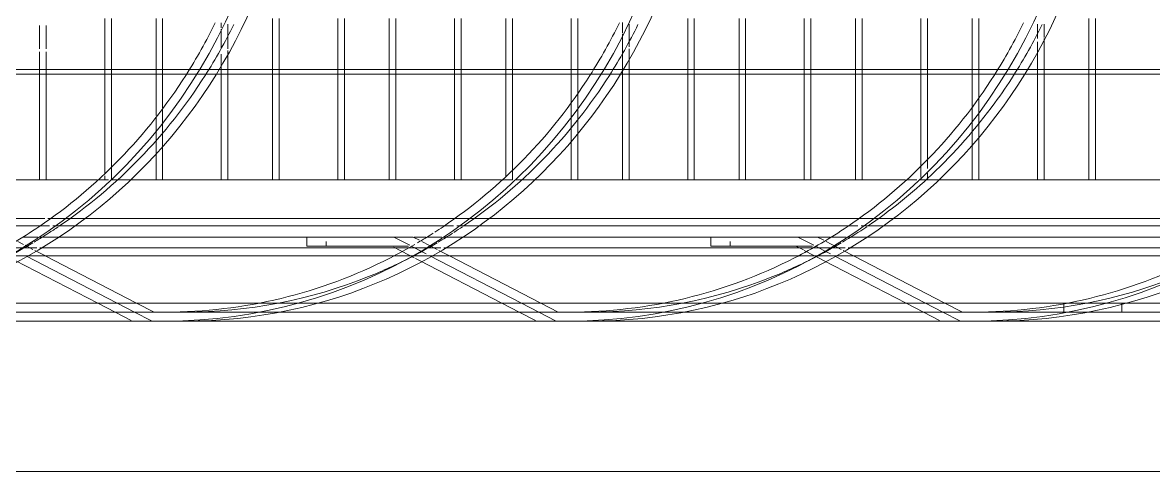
# Model space of a CAD drawing. Header units: millimetres. Extents: x 1606 to 178479, y -4237 to 231581.
# Drawn here: x 133780 to 134533, y 215450 to 215749 of the extents above; entities that cross this region are included whole.
import ezdxf

# ---------------------------------------------------------------- set-up
doc = ezdxf.new("R2010")
doc.units = ezdxf.units.MM
doc.linetypes.add('_SGE_Grid Line', pattern=[13000, 12000, -500, 0, -500])
for name, color, linetype, lineweight in [('0-1', 7, 'Continuous', 5), ('A-WALL-1', 253, 'Continuous', 18), ('A-WALL-2', 9, 'Continuous', 9), ('A-WALL-3', 113, 'Continuous', 20), ('Q-SPCQ-1', 9, 'Continuous', 9), ('Q-SPCQ-3', 91, 'Continuous', 9), ('S-GRID-1', 1, '_SGE_Grid Line', 13)]:
    doc.layers.add(name, color=color, linetype=linetype, lineweight=lineweight)

# ---------------------------------------------------------------- blocks, each defined once
blk = doc.blocks.new('xLadderBody - 75 deg-8302328-WAREHOUSE SLAB PLAN')
at = {"layer": 'Q-SPCQ-3'}
for p, q in [((188.89, 1448.48), (188.89, 1697.92)), ((192.18, 1697.52), (192.18, 1446.51)), ((344.5, 1510.73), (344.5, 1696.5)), ((350.5, 1512.97), (350.5, 1696.5)), ((356.5, 1696.5), (356.5, 1427.33)), ((350.5, 1683.56), (350.5, 1500.03)), ((350.5, 1683.56), (350.5, 1489.72)), ((356.5, 1427.33), (356.5, 1683.56)), ((344.5, 1657.86), (344.5, 1510.73)), ((350.5, 1644.92), (350.5, 1489.72)), ((262.5, 1638.02), (262.5, 1390.99)), ((288.1, 1605.28), (288.1, 1358.62)), ((293.12, 1352.21), (293.12, 1600.02)), ((300.5, 1342.76), (300.5, 1587.77)), ((300.5, 1587.77), (300.5, 1342.76)), ((307.63, 1330.65), (307.63, 1573.93)), ((312.99, 1566.77), (312.99, 1320.26)), ((262.5, 1529.63), (262.5, 1534.36)), ((262.5, 1496.57), (262.5, 1533.48)), ((262.5, 1533.48), (262.5, 1493.12)), ((262.5, 1524.16), (262.5, 1529.63)), ((262.5, 1518.25), (262.5, 1524.16)), ((262.5, 1512.22), (262.5, 1518.25)), ((262.5, 1506.39), (262.5, 1512.22)), ((262.5, 1501.08), (262.5, 1506.39)), ((344.5, 1512.97), (350.5, 1512.97)), ((344.5, 1476.6), (344.5, 1510.73)), ((344.5, 1476.6), (344.5, 1510.73)), ((344.5, 1510.73), (344.5, 1476.6)), ((344.5, 1502.06), (344.5, 1510.73)), ((350.5, 1489.72), (350.5, 1512.97)), ((350.5, 1512.97), (350.5, 1489.72)), ((350.5, 1512.97), (350.5, 1500.03)), ((262.5, 1493.12), (262.5, 1501.08)), ((350.5, 1500.03), (350.5, 1489.72)), ((350.5, 1500.03), (350.5, 1489.72)), ((192.18, 1495.29), (155.06, 1495.29)), ((262.5, 1495.29), (192.18, 1495.29)), ((262.5, 1490.89), (262.5, 1493.12)), ((344.5, 1476.6), (344.5, 1497.79)), ((192.18, 1490.89), (155.06, 1490.89)), ((262.5, 1490.89), (192.18, 1490.89)), ((262.5, 1490.89), (262.5, 1461.11)), ((350.5, 1406.72), (350.5, 1489.72)), ((350.5, 1489.72), (350.5, 1393.78)), ((350.5, 1489.72), (350.5, 1474.34)), ((350.5, 1489.72), (350.5, 1375.75)), ((350.5, 1489.72), (350.5, 1414.39)), ((350.5, 1489.72), (350.5, 1230.86)), ((344.5, 1241.56), (344.5, 1476.6)), ((344.5, 1476.6), (344.5, 1241.56)), ((344.5, 1241.56), (344.5, 1476.6)), ((344.5, 1474.34), (344.5, 1241.56)), ((350.5, 1474.34), (344.97, 1474.34)), ((350.5, 1474.34), (350.5, 1461.4)), ((158.91, 1461.11), (167.76, 1461.11)), ((168.4, 1461.11), (192.18, 1461.11)), ((192.18, 1461.11), (262.5, 1461.11)), ((262.5, 1461.11), (262.5, 1456.71)), ((262.5, 1418.93), (262.5, 1461.11)), ((262.5, 1461.11), (262.5, 1415.47)), ((350.5, 1461.4), (350.5, 1220.55)), ((168.34, 1456.71), (158.91, 1456.71)), ((175.12, 1456.71), (170.6, 1456.71)), ((192.18, 1456.71), (175.25, 1456.71)), ((262.5, 1456.71), (192.18, 1456.71)), ((262.5, 1446.51), (262.5, 1456.71)), ((188.89, 1428.75), (188.89, 1448.48)), ((192.18, 1446.51), (192.18, 1428.35)), ((262.5, 1413.25), (262.5, 1446.51)), ((188.89, 1179.31), (188.89, 1428.75)), ((192.18, 1428.35), (192.18, 1177.34)), ((350.5, 1243.8), (350.5, 1427.33)), ((356.5, 1414.39), (356.5, 1427.33)), ((356.5, 1427.33), (356.5, 1158.16)), ((356.5, 1427.33), (356.5, 1405.35)), ((356.5, 1392.41), (356.5, 1427.33)), ((192.18, 1417.65), (155.06, 1417.65)), ((207.45, 1417.65), (192.18, 1417.65)), ((232.23, 1417.65), (207.45, 1417.65)), ((262.5, 1417.65), (232.23, 1417.65)), ((192.18, 1413.25), (155.06, 1413.25)), ((213.66, 1413.25), (192.18, 1413.25)), ((237.22, 1413.25), (214.16, 1413.25)), ((262.5, 1413.25), (237.22, 1413.25)), ((262.5, 1413.25), (262.5, 1390.99)), ((350.5, 1414.39), (350.5, 1230.86)), ((350.5, 1414.39), (350.5, 1220.55)), ((356.5, 1158.16), (356.5, 1414.39)), ((344.5, 1395.13), (350.5, 1406.72)), ((350.5, 1406.72), (350.5, 1393.78)), ((356.31, 1404.98), (350.51, 1393.78)), ((356.5, 1405.35), (356.5, 1392.41)), ((312.99, 1334.26), (344.5, 1395.13)), ((350.5, 1393.78), (344.5, 1382.19)), ((350.5, 1393.76), (344.5, 1382.17)), ((262.5, 1390.99), (262.5, 1378.3)), ((262.5, 1390.99), (262.5, 1383.47)), ((350.5, 1380.82), (356.03, 1391.5)), ((155.06, 1383.47), (192.18, 1383.47)), ((192.18, 1379.07), (155.06, 1379.07)), ((192.18, 1383.47), (247.48, 1383.47)), ((252.47, 1379.07), (192.18, 1379.07)), ((247.48, 1383.47), (254.89, 1383.47)), ((260.91, 1379.07), (252.47, 1379.07)), ((258, 1383.47), (262.5, 1383.47)), ((262.5, 1383.47), (262.5, 1379.07)), ((262.5, 1379.07), (262.5, 1383.47)), ((262.5, 1383.47), (262.5, 1379.07)), ((344.5, 1382.19), (312.99, 1321.32)), ((344.5, 1382.17), (312.99, 1321.3)), ((344.5, 1369.23), (350.5, 1380.82)), ((262.5, 1376.36), (262.5, 1369.61)), ((262.5, 1369.64), (262.5, 1374.34)), ((262.5, 1369.61), (262.5, 1374.34)), ((262.5, 1374.34), (262.5, 1369.61)), ((350.5, 1375.75), (350.5, 1220.55)), ((262.5, 1335.6), (262.5, 1368.85)), ((262.5, 1341.28), (262.5, 1368.85)), ((262.5, 1368.85), (262.5, 1121.82)), ((262.5, 1368.85), (262.5, 1337.82)), ((316.06, 1314.29), (344.5, 1369.23)), ((288.1, 1358.62), (288.1, 1336.11)), ((293.12, 1339.26), (293.12, 1352.21)), ((300.5, 1330.67), (300.5, 1342.76)), ((300.5, 1342.76), (300.5, 1330.67)), ((192.18, 1340), (155.06, 1340)), ((192.18, 1335.6), (155.06, 1335.6)), ((262.5, 1340), (192.18, 1340)), ((262.5, 1335.6), (192.18, 1335.6)), ((262.5, 1335.6), (262.5, 1305.82)), ((288.1, 1336.11), (288.1, 1089.45)), ((293.12, 1330.84), (293.12, 1337.1)), ((309.37, 1327.27), (312.99, 1334.26)), ((293.12, 1083.03), (293.12, 1330.84)), ((300.5, 1319.54), (300.5, 1329.26)), ((300.5, 1329.26), (300.5, 1319.54)), ((303.54, 1316.01), (308.73, 1326.03)), ((307.63, 1304.76), (307.63, 1328.65)), ((300.5, 1310.13), (300.5, 1318.6)), ((300.5, 1318.6), (300.5, 1310.13)), ((311.73, 1318.89), (309.37, 1314.33)), ((311.74, 1318.88), (309.38, 1314.32)), ((312.99, 1320.26), (312.99, 1297.6)), ((300.5, 1310.13), (302.69, 1314.35)), ((309.22, 1314.04), (306.89, 1309.54)), ((309.22, 1314.02), (306.9, 1309.53)), ((312.99, 1308.36), (316.06, 1314.29)), ((155.06, 1305.82), (192.18, 1305.82)), ((192.18, 1305.82), (262.5, 1305.82)), ((262.5, 1305.82), (262.5, 1301.42)), ((262.5, 1287.57), (262.5, 1305.82)), ((262.5, 1305.82), (262.5, 1287.57)), ((300.5, 1304.33), (300.5, 1310.13)), ((300.5, 1310.13), (300.5, 1297.19)), ((300.5, 1291.39), (300.5, 1310.13)), ((300.5, 1310.13), (300.5, 1239.23)), ((306.03, 1307.87), (300.5, 1297.19)), ((300.5, 1252.17), (300.5, 1304.33)), ((306.5, 1306.96), (306.5, 1252.17)), ((306.5, 1306.96), (306.5, 1295.82)), ((307.63, 1061.48), (307.63, 1304.76)), ((309.38, 1301.38), (312.72, 1307.84)), ((192.18, 1301.42), (155.06, 1301.42)), ((262.5, 1301.42), (192.18, 1301.42)), ((262.5, 1291.22), (262.5, 1301.42)), ((300.5, 1297.19), (300.5, 1291.39)), ((306.5, 1295.82), (309.13, 1300.9)), ((306.5, 1239.23), (306.5, 1295.82)), ((312.99, 1297.6), (312.99, 1051.08)), ((262.5, 1285.31), (262.5, 1291.22)), ((300.5, 1291.39), (300.5, 1239.23)), ((300.5, 1073.59), (300.5, 1291.39)), ((262.5, 1279.28), (262.5, 1285.31)), ((262.5, 1263.64), (262.5, 1285.31)), ((262.5, 1285.31), (262.5, 1260.18)), ((262.5, 1273.45), (262.5, 1279.28)), ((262.5, 1257.95), (262.5, 1273.45)), ((192.18, 1262.35), (155.06, 1262.35)), ((192.18, 1257.95), (155.06, 1257.95)), ((262.5, 1262.35), (192.18, 1262.35)), ((262.5, 1257.95), (192.18, 1257.95)), ((262.5, 1257.95), (262.5, 1228.17)), ((300.5, 1252.17), (300.5, 1239.23)), ((306.5, 1252.17), (303.54, 1252.17)), ((306.5, 1252.17), (306.5, 1239.23)), ((350.5, 1220.55), (350.5, 1243.8)), ((300.5, 1239.23), (306.5, 1239.23)), ((300.5, 1239.23), (300.5, 1073.59)), ((344.5, 1207.43), (344.5, 1241.56)), ((344.5, 1241.56), (344.5, 1207.43)), ((344.5, 1232.88), (344.5, 1241.56)), ((344.5, 1241.56), (344.5, 1207.43)), ((155.06, 1228.17), (192.18, 1228.17)), ((192.18, 1228.17), (262.5, 1228.17)), ((262.5, 1228.17), (262.5, 1223.77)), ((262.5, 1185.99), (262.5, 1228.17)), ((262.5, 1228.17), (262.5, 1182.53)), ((344.5, 1207.43), (344.5, 1228.62)), ((350.5, 1230.86), (350.5, 1220.55)), ((350.5, 1230.86), (350.5, 1220.55)), ((192.18, 1223.77), (155.06, 1223.77)), ((262.5, 1223.77), (192.18, 1223.77)), ((262.5, 1180.31), (262.5, 1223.77)), ((350.5, 1137.55), (350.5, 1220.55)), ((350.5, 1220.55), (350.5, 1124.61)), ((350.5, 1220.55), (350.5, 1106.58)), ((350.5, 1220.55), (350.5, 1145.22)), ((350.5, 1220.55), (350.5, 1192.22)), ((350.5, 1220.55), (350.5, 961.69)), ((344.5, 972.39), (344.5, 1207.43)), ((344.5, 1207.43), (344.5, 972.39)), ((344.5, 972.39), (344.5, 1207.43)), ((344.5, 1207.43), (344.5, 972.39)), ((350.5, 1192.22), (350.5, 951.38)), ((174.01, 1184.71), (158.91, 1184.71)), ((179.85, 1184.71), (175.25, 1184.71)), ((192.18, 1184.71), (179.85, 1184.71)), ((262.5, 1184.71), (192.18, 1184.71)), ((164.76, 1180.31), (157.76, 1180.31)), ((187.21, 1180.31), (165.57, 1180.31)), ((192.18, 1180.31), (187.21, 1180.31)), ((188.89, 1159.58), (188.89, 1179.31)), ((262.5, 1180.31), (192.18, 1180.31)), ((192.18, 1177.34), (192.18, 1159.17)), ((262.5, 1180.31), (262.5, 1150.53)), ((188.89, 910.13), (188.89, 1159.58)), ((192.18, 1159.17), (192.18, 908.17)), ((350.5, 974.63), (350.5, 1158.16)), ((356.5, 1158.16), (356.5, 1136.18)), ((356.5, 1123.24), (356.5, 1158.16)), ((356.5, 1145.22), (356.5, 1158.16)), ((356.5, 1158.16), (356.5, 888.98)), ((155.06, 1150.53), (192.18, 1150.53)), ((192.18, 1146.13), (155.06, 1146.13)), ((192.18, 1150.53), (204.02, 1150.53)), ((211.35, 1146.13), (192.18, 1146.13)), ((204.02, 1150.53), (214.59, 1150.53)), ((234.89, 1146.13), (211.35, 1146.13)), ((215.2, 1150.53), (229.89, 1150.53)), ((229.89, 1150.53), (262.5, 1150.53)), ((262.5, 1146.13), (234.89, 1146.13)), ((262.5, 1150.53), (262.5, 1146.13)), ((262.5, 1123.99), (262.5, 1150.53)), ((262.5, 1150.53), (262.5, 1123.99)), ((262.5, 1123.99), (262.5, 1146.13)), ((350.5, 1145.22), (350.5, 961.69)), ((350.5, 1145.22), (350.5, 951.38)), ((356.5, 888.98), (356.5, 1145.22)), ((344.5, 1125.96), (350.5, 1137.55)), ((350.5, 1137.55), (350.5, 1124.61)), ((356.31, 1135.81), (350.51, 1124.61)), ((356.5, 1136.18), (356.5, 1123.24)), ((312.99, 1065.09), (344.5, 1125.96)), ((350.5, 1124.61), (344.5, 1113.02)), ((350.5, 1124.59), (344.5, 1113)), ((350.5, 1111.65), (356.03, 1122.33)), ((262.5, 1109.13), (262.5, 1121.82)), ((262.5, 1121.82), (262.5, 1109.13)), ((262.5, 1121.82), (262.5, 1109.13)), ((262.5, 1109.06), (262.5, 1121.78)), ((192.18, 1107.06), (155.06, 1107.06)), ((255.69, 1107.06), (192.18, 1107.06)), ((262.35, 1107.06), (255.69, 1107.06)), ((262.5, 1107.19), (262.5, 1100.44)), ((344.5, 1113.02), (312.99, 1052.14)), ((344.5, 1113), (312.99, 1052.13)), ((344.5, 1100.06), (350.5, 1111.65)), ((192.18, 1102.66), (155.06, 1102.66)), ((260.4, 1102.66), (192.18, 1102.66)), ((262.5, 1102.66), (262.5, 1104.89)), ((262.5, 1099.68), (262.5, 852.64)), ((262.5, 1099.68), (262.5, 1072.88)), ((316.06, 1045.12), (344.5, 1100.06)), ((350.5, 1106.58), (350.5, 951.38)), ((288.1, 1089.45), (288.1, 1066.93)), ((293.12, 1070.09), (293.12, 1083.03)), ((155.06, 1072.88), (192.18, 1072.88)), ((192.18, 1072.88), (262.5, 1072.88)), ((262.5, 1072.88), (262.5, 1068.48)), ((262.5, 1041.67), (262.5, 1072.88)), ((262.5, 1072.88), (262.5, 1041.67)), ((300.5, 1061.5), (300.5, 1073.59)), ((300.5, 1073.59), (300.5, 1061.5)), ((192.18, 1068.48), (155.06, 1068.48)), ((262.5, 1068.48), (192.18, 1068.48)), ((262.5, 1025.02), (262.5, 1068.48)), ((288.1, 1066.93), (288.1, 820.28)), ((293.12, 1061.67), (293.12, 1067.92)), ((309.37, 1058.1), (312.99, 1065.09)), ((293.12, 813.86), (293.12, 1061.67)), ((300.5, 1050.36), (300.5, 1060.09)), ((300.5, 1060.09), (300.5, 1050.36)), ((303.54, 1046.83), (308.73, 1056.86)), ((307.63, 1035.59), (307.63, 1059.48)), ((300.5, 1041.67), (300.5, 1049.42)), ((300.5, 1049.42), (300.5, 1041.67)), ((311.74, 1049.71), (306.5, 1039.59)), ((311.73, 1049.72), (307.57, 1041.67)), ((312.99, 1051.08), (312.99, 1028.43)), ((262.5, 1030.7), (262.5, 1040.52)), ((262.5, 1040.52), (262.5, 1027.24)), ((300.5, 1040.96), (302.69, 1045.18)), ((300.5, 1035.16), (300.5, 1040.96)), ((300.5, 1040.96), (300.5, 1028.02)), ((300.5, 1022.22), (300.5, 1040.96)), ((300.5, 1040.96), (300.5, 970.06)), ((312.99, 1039.19), (314.27, 1041.67)), ((314.74, 1042.56), (316.06, 1045.12)), ((306.03, 1038.7), (300.5, 1028.02)), ((300.5, 983), (300.5, 1035.16)), ((306.5, 1037.78), (306.5, 983)), ((306.5, 1037.78), (306.5, 1026.65)), ((307.21, 1028.02), (309.38, 1032.21)), ((307.63, 792.31), (307.63, 1035.59)), ((309.38, 1032.21), (312.72, 1038.67)), ((192.18, 1029.42), (155.06, 1029.42)), ((192.18, 1025.02), (155.06, 1025.02)), ((262.5, 1029.42), (192.18, 1029.42)), ((262.5, 1025.02), (192.18, 1025.02)), ((262.5, 1025.02), (262.5, 995.24)), ((300.5, 1028.02), (300.5, 1022.22)), ((306.5, 970.06), (306.5, 1026.65)), ((312.99, 1028.43), (312.99, 781.91)), ((300.5, 1022.22), (300.5, 970.06)), ((300.5, 804.42), (300.5, 1022.22)), ((155.06, 995.24), (192.18, 995.24)), ((192.18, 995.24), (262.5, 995.24)), ((262.5, 995.24), (262.5, 990.84)), ((262.5, 953.05), (262.5, 995.24)), ((262.5, 995.24), (262.5, 949.6)), ((192.18, 990.84), (155.06, 990.84)), ((262.5, 990.84), (192.18, 990.84)), ((262.5, 957.56), (262.5, 990.84)), ((300.5, 983), (300.5, 970.06)), ((306.5, 983), (303.54, 983)), ((306.5, 983), (306.5, 970.06)), ((344.5, 938.25), (344.5, 972.39)), ((344.5, 972.39), (344.5, 938.25)), ((344.5, 963.71), (344.5, 972.39)), ((344.5, 972.39), (344.5, 938.25)), ((350.5, 951.38), (350.5, 974.63)), ((300.5, 970.06), (306.5, 970.06)), ((300.5, 970.06), (300.5, 804.42)), ((262.5, 953.05), (262.5, 957.56)), ((344.5, 938.25), (344.5, 959.45)), ((350.5, 961.69), (350.5, 951.38)), ((350.5, 961.69), (350.5, 951.38)), ((192.18, 951.77), (155.06, 951.77)), ((262.5, 951.77), (192.18, 951.77)), ((262.5, 949.6), (262.5, 953.05)), ((262.5, 947.37), (262.5, 949.6)), ((350.5, 868.38), (350.5, 951.38)), ((350.5, 951.38), (350.5, 855.44)), ((350.5, 951.38), (350.5, 837.41)), ((350.5, 951.38), (350.5, 876.04)), ((350.5, 951.38), (350.5, 923.05)), ((350.5, 951.38), (350.5, 692.52)), ((192.18, 947.37), (155.06, 947.37)), ((262.5, 947.37), (192.18, 947.37)), ((262.5, 947.37), (262.5, 917.59)), ((344.5, 703.22), (344.5, 938.25)), ((344.5, 938.25), (344.5, 703.22)), ((344.5, 703.22), (344.5, 938.25)), ((344.5, 938.25), (344.5, 703.22)), ((350.5, 923.05), (350.5, 682.21)), ((161.3, 913.19), (157.91, 913.19)), ((158.91, 917.59), (175.25, 917.59)), ((175.25, 913.19), (162.14, 913.19)), ((176.42, 917.59), (192.18, 917.59)), ((183.77, 913.19), (178.79, 913.19)), ((192.18, 913.19), (183.77, 913.19)), ((192.18, 917.59), (262.5, 917.59)), ((262.5, 913.19), (192.18, 913.19)), ((262.5, 917.59), (262.5, 913.19)), ((262.5, 875.41), (262.5, 917.59)), ((262.5, 917.59), (262.5, 871.95)), ((262.5, 908.46), (262.5, 913.19)), ((188.89, 890.41), (188.89, 910.13)), ((192.18, 908.17), (192.18, 890)), ((262.5, 902.99), (262.5, 908.46)), ((262.5, 897.08), (262.5, 902.99)), ((262.5, 891.05), (262.5, 897.08)), ((188.89, 640.96), (188.89, 890.41)), ((192.18, 890), (192.18, 638.99)), ((262.5, 879.91), (262.5, 891.05)), ((350.5, 705.46), (350.5, 888.98)), ((356.5, 888.98), (356.5, 867.01)), ((356.5, 854.07), (356.5, 888.98)), ((356.5, 876.04), (356.5, 888.98)), ((356.5, 888.98), (356.5, 619.81)), ((192.18, 874.13), (155.06, 874.13)), ((214.54, 874.13), (192.18, 874.13)), ((238.11, 874.13), (215.22, 874.13)), ((262.5, 874.13), (238.11, 874.13)), ((262.5, 875.41), (262.5, 879.91)), ((262.5, 871.95), (262.5, 875.41)), ((350.5, 876.04), (350.5, 692.52)), ((350.5, 876.04), (350.5, 682.21)), ((356.5, 619.81), (356.5, 876.04)), ((192.18, 869.73), (155.06, 869.73)), ((219.54, 869.73), (192.18, 869.73)), ((243.1, 869.73), (221.24, 869.73)), ((262.5, 869.73), (243.1, 869.73)), ((262.5, 869.73), (262.5, 871.95)), ((262.5, 869.73), (262.5, 852.64)), ((344.5, 856.79), (350.5, 868.38)), ((350.5, 868.38), (350.5, 855.44)), ((356.31, 866.63), (350.51, 855.44)), ((356.5, 867.01), (356.5, 854.07)), ((262.5, 852.64), (262.5, 839.96)), ((262.5, 852.64), (262.5, 839.96)), ((312.99, 795.91), (344.5, 856.79)), ((350.5, 855.44), (344.5, 843.85)), ((350.5, 855.42), (344.5, 843.83)), ((350.5, 842.48), (356.03, 853.15)), ((344.5, 843.85), (312.99, 782.97)), ((344.5, 843.83), (312.99, 782.95)), ((155.06, 839.95), (192.18, 839.95)), ((192.18, 839.95), (253.36, 839.95)), ((253.36, 839.95), (261.97, 839.95)), ((262.5, 838.02), (262.5, 835.55)), ((262.5, 831.26), (262.5, 838.02)), ((262.5, 838.02), (262.5, 831.26)), ((262.5, 838.02), (262.5, 831.26)), ((344.5, 830.89), (350.5, 842.48)), ((350.5, 837.41), (350.5, 682.21)), ((192.18, 835.55), (155.06, 835.55)), ((258.35, 835.55), (192.18, 835.55)), ((262.5, 835.55), (259.69, 835.55)), ((262.5, 831.3), (262.5, 835.55)), ((262.5, 819.44), (262.5, 830.53)), ((262.5, 797.76), (262.5, 830.51)), ((262.5, 830.51), (262.5, 583.47)), ((262.5, 830.51), (262.5, 797.76)), ((316.06, 775.95), (344.5, 830.89)), ((262.5, 813.41), (262.5, 819.44)), ((262.5, 807.58), (262.5, 813.41)), ((288.1, 820.28), (288.1, 797.76)), ((293.12, 800.92), (293.12, 813.86)), ((262.5, 802.27), (262.5, 807.58)), ((262.5, 797.76), (262.5, 802.27)), ((293.12, 792.5), (293.12, 798.75)), ((300.5, 792.33), (300.5, 804.42)), ((300.5, 804.42), (300.5, 792.33)), ((175.25, 792.08), (159.73, 792.08)), ((175.25, 796.48), (159.79, 796.48)), ((192.18, 792.08), (177.27, 792.08)), ((192.18, 796.48), (177.33, 796.48)), ((262.5, 796.48), (192.18, 796.48)), ((262.5, 792.08), (192.18, 792.08)), ((262.5, 792.08), (262.5, 797.76)), ((262.5, 795.76), (262.5, 796.48)), ((262.5, 792.08), (262.5, 762.3)), ((288.1, 795.76), (288.1, 551.11)), ((293.12, 544.69), (293.12, 792.5)), ((300.5, 781.19), (300.5, 790.91)), ((300.5, 790.91), (300.5, 781.19)), ((309.37, 788.93), (312.91, 795.76)), ((306.03, 782.47), (308.73, 787.69)), ((307.63, 766.42), (307.63, 790.31)), ((303.54, 777.66), (305.47, 781.4)), ((312.99, 781.91), (312.99, 759.26))]:
    blk.add_line(p, q, dxfattribs=at)
for centre, major_axis, start_param, end_param in [((0, 1427.33), (-356.5, 0), 3.141593, 6.283185), ((0, 1414.39), (356.5, 0), 0, 3.141593), ((0, 1414.39), (350.5, 0), 0, 0.458327), ((0, 1427.33), (350.5, 0), 0, 0.369599), ((0, 1158.16), (-356.5, 0), 3.141593, 6.283185), ((0, 1145.22), (356.5, 0), 0, 3.141593), ((0, 1158.16), (350.5, 0), 0.988004, 1.09981), ((0, 1145.22), (350.5, 0), 0.988004, 1.103662), ((0, 1158.16), (350.5, 0), 0.923998, 0.988004), ((0, 1145.22), (350.5, 0), 0.577548, 0.988004), ((0, 1158.16), (350.5, 0), 0.739198, 0.923998), ((0, 1158.16), (350.5, 0), 0.579088, 0.739198), ((0, 1158.16), (350.5, 0), 0.521719, 0.577548), ((0, 1145.22), (350.5, 0), 0.458327, 0.577548), ((0, 1158.16), (350.5, 0), 0.458327, 0.518883), ((0, 1158.16), (350.5, 0), 0.369599, 0.458327), ((0, 1145.22), (350.5, 0), 0, 0.458327), ((0, 1158.16), (350.5, 0), 0, 0.369599), ((0, 888.98), (-356.5, 0), 3.141593, 6.283185), ((0, 876.04), (356.5, 0), 0, 3.141593), ((0, 888.98), (350.5, 0), 0.988004, 1.09981), ((0, 876.04), (350.5, 0), 0.988004, 1.103662), ((0, 888.98), (350.5, 0), 0.579088, 0.988004), ((0, 876.04), (350.5, 0), 0.577548, 0.988004), ((0, 888.98), (350.5, 0), 0.557496, 0.577548), ((0, 888.98), (350.5, 0), 0.521719, 0.554399), ((0, 876.04), (350.5, 0), 0.557968, 0.577548), ((0, 876.04), (350.5, 0), 0.518883, 0.554399), ((0, 888.98), (350.5, 0), 0.458327, 0.518883), ((0, 876.04), (350.5, 0), 0.458327, 0.512748), ((0, 888.98), (350.5, 0), 0.369599, 0.458327), ((0, 876.04), (350.5, 0), 0, 0.458327), ((0, 888.98), (350.5, 0), 0, 0.369599), ((0, 619.81), (-356.5, 0), 3.141593, 6.283185), ((0, 606.87), (356.5, 0), 0, 3.141593), ((0, 619.81), (350.5, 0), 0.988004, 1.09981), ((0, 606.87), (350.5, 0), 0.988004, 1.103662), ((0, 619.81), (350.5, 0), 0.579088, 0.988004), ((0, 606.87), (350.5, 0), 0.577548, 0.988004), ((0, 619.81), (350.5, 0), 0.554399, 0.577548), ((0, 606.87), (350.5, 0), 0.458327, 0.577548), ((0, 619.81), (350.5, 0), 0.546869, 0.554399), ((0, 619.81), (350.5, 0), 0.521719, 0.546869), ((0, 619.81), (350.5, 0), 0.458327, 0.518883)]:
    blk.add_ellipse(centre, major_axis=major_axis, ratio=0.965926, start_param=start_param, end_param=end_param, dxfattribs=at)
blk = doc.blocks.new('23068_Challenger Spec EF_Central_v23_rvt-1-WAREHOUSE SLAB PLAN')
at = {"layer": 'A-WALL-1'}
blk.add_line((127275.28, 215450.1), (112664.78, 215450.1), dxfattribs=at)
at = {"layer": 'A-WALL-2'}
blk.add_line((127125.28, 215450.1), (112664.78, 215450.1), dxfattribs=at)
at = {"layer": 'Q-SPCQ-1', "rotation": 270.0000000000001}
blk.add_blockref('xLadderBody - 75 deg-8302328-WAREHOUSE SLAB PLAN', (123298.79, 215906.6), dxfattribs=at)

msp = doc.modelspace()

# ---------------------------------------------------------------- linework, layer by layer
at = {"layer": 'A-WALL-3'}
msp.add_line((136975.95, 215450.1), (113690.95, 215450.1), dxfattribs=at)
at = {"layer": 'S-GRID-1'}
msp.add_line((34376.1, 215450.1), (160058.46, 215450.1), dxfattribs=at)

# ---------------------------------------------------------------- block references
at = {"layer": '0-1'}
msp.add_blockref('23068_Challenger Spec EF_Central_v23_rvt-1-WAREHOUSE SLAB PLAN', (9700.68, 0), dxfattribs=at)

doc.saveas('drawing.dxf')
